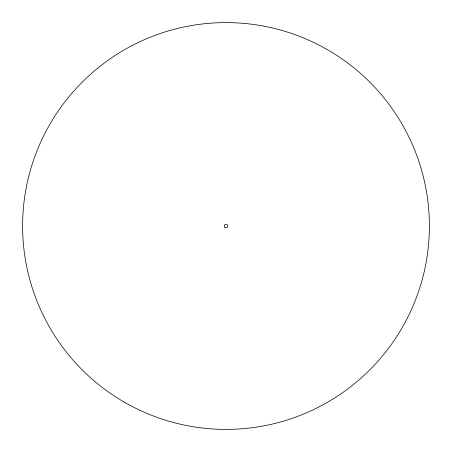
<?xml version="1.0" encoding="UTF-8"?>
<svg xmlns="http://www.w3.org/2000/svg" width="452" height="452" viewBox="0 0 452 452"><rect width="100%" height="100%" fill="white"/><g stroke="black" fill="none" stroke-linecap="round" stroke-linejoin="round"><path stroke-width="0.68" d="M124.3 402.15A203.4 203.4 0 0 0 429.4 226A203.4 203.4 0 0 0 124.3 49.85A203.4 203.4 0 0 0 124.3 402.15M224.774 227.226A1.729 1.729 0 0 0 227.672 226.446A1.729 1.729 0 0 0 225.554 224.328A1.729 1.729 0 0 0 224.774 227.226"/></g></svg>
